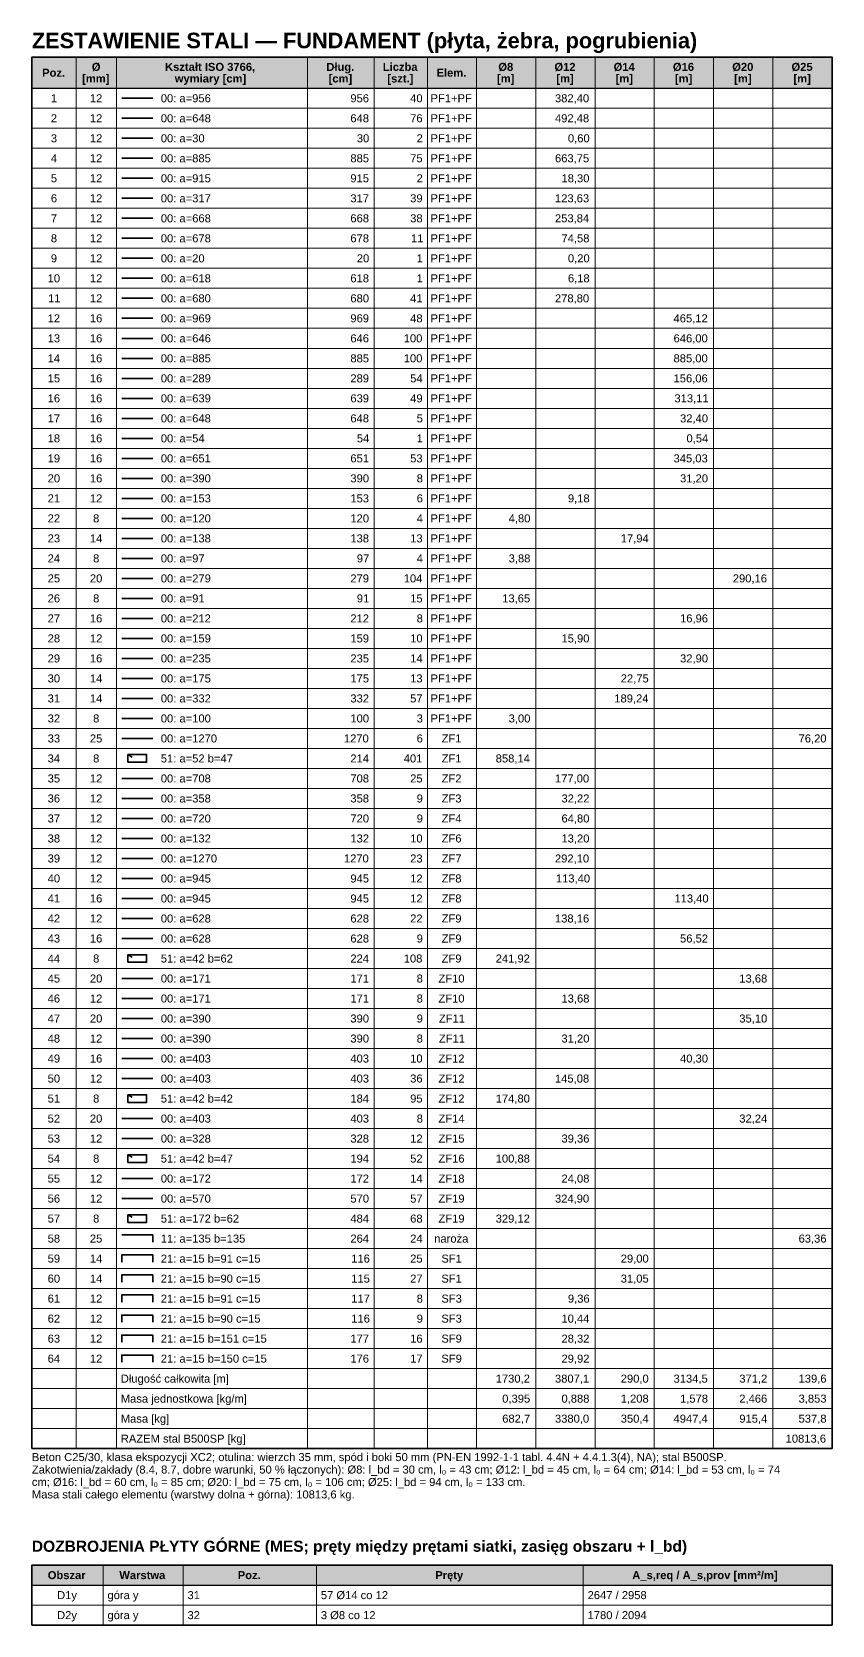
# Model space of a CAD drawing. Header units: metres. Extents: x 0 to 0.372, y -0.36 to 0.
# Drawn here: x 0.192 to 0.372, y -0.3597 to -0.0013 of the extents above; entities that cross this region are included whole.
import ezdxf

# ---------------------------------------------------------------- set-up
doc = ezdxf.new("R2010")
doc.units = ezdxf.units.M
doc.layers.add('A-WIDOK', color=7, linetype='Continuous', lineweight=25)
doc.layers.add('R-OPISY', color=7, linetype='Continuous', lineweight=25)
doc.styles.add('PL_ARIAL', font='arial.ttf')
doc.styles.add('PL_ARIAL_B', font='arialbd.ttf')

msp = doc.modelspace()

# ---------------------------------------------------------------- hatches: boundary and pattern name
at = {"layer": 'R-OPISY', "true_color": 0xeeeeee}
for points in [[(0.192, -0.014), (0.372, -0.014), (0.372, -0.007), (0.192, -0.007)], [(0.192, -0.3507), (0.372, -0.3507), (0.372, -0.3462), (0.192, -0.3462)]]:
    msp.add_hatch(color=7, dxfattribs=at).paths.add_polyline_path(points)

# ---------------------------------------------------------------- linework, layer by layer
at = {"layer": 'R-OPISY', "lineweight": 35, "ltscale": 0.001}
for points in [[(0.192, -0.32), (0.372, -0.32), (0.372, -0.007), (0.192, -0.007)], [(0.2136, -0.16561), (0.2178, -0.16561), (0.2178, -0.16389), (0.2136, -0.16389)], [(0.2136, -0.21061), (0.2178, -0.21061), (0.2178, -0.20889), (0.2136, -0.20889)], [(0.2136, -0.24211), (0.2178, -0.24211), (0.2178, -0.24039), (0.2136, -0.24039)], [(0.2136, -0.25561), (0.2178, -0.25561), (0.2178, -0.25389), (0.2136, -0.25389)], [(0.2136, -0.26911), (0.2178, -0.26911), (0.2178, -0.26739), (0.2136, -0.26739)], [(0.192, -0.3597), (0.372, -0.3597), (0.372, -0.3462), (0.192, -0.3462)]]:
    msp.add_lwpolyline(points, close=True, dxfattribs=at)
at = {"layer": 'R-OPISY', "lineweight": 13, "ltscale": 0.001}
for points in [[(0.202, -0.32), (0.202, -0.007)], [(0.211, -0.32), (0.211, -0.007)], [(0.254, -0.32), (0.254, -0.007)], [(0.269, -0.32), (0.269, -0.007)], [(0.281, -0.32), (0.281, -0.007)], [(0.292, -0.32), (0.292, -0.007)], [(0.30533, -0.32), (0.30533, -0.007)], [(0.31867, -0.32), (0.31867, -0.007)], [(0.332, -0.32), (0.332, -0.007)], [(0.34533, -0.32), (0.34533, -0.007)], [(0.35867, -0.32), (0.35867, -0.007)], [(0.192, -0.0185), (0.372, -0.0185)], [(0.192, -0.023), (0.372, -0.023)], [(0.192, -0.0275), (0.372, -0.0275)], [(0.192, -0.032), (0.372, -0.032)], [(0.192, -0.0365), (0.372, -0.0365)], [(0.192, -0.041), (0.372, -0.041)], [(0.192, -0.0455), (0.372, -0.0455)], [(0.192, -0.05), (0.372, -0.05)], [(0.192, -0.0545), (0.372, -0.0545)], [(0.192, -0.059), (0.372, -0.059)], [(0.192, -0.0635), (0.372, -0.0635)], [(0.192, -0.068), (0.372, -0.068)], [(0.192, -0.0725), (0.372, -0.0725)], [(0.192, -0.077), (0.372, -0.077)], [(0.192, -0.0815), (0.372, -0.0815)], [(0.192, -0.086), (0.372, -0.086)], [(0.192, -0.0905), (0.372, -0.0905)], [(0.192, -0.095), (0.372, -0.095)], [(0.192, -0.0995), (0.372, -0.0995)], [(0.192, -0.104), (0.372, -0.104)], [(0.192, -0.1085), (0.372, -0.1085)], [(0.192, -0.113), (0.372, -0.113)], [(0.192, -0.1175), (0.372, -0.1175)], [(0.192, -0.122), (0.372, -0.122)], [(0.192, -0.1265), (0.372, -0.1265)], [(0.192, -0.131), (0.372, -0.131)], [(0.192, -0.1355), (0.372, -0.1355)], [(0.192, -0.14), (0.372, -0.14)], [(0.192, -0.1445), (0.372, -0.1445)], [(0.192, -0.149), (0.372, -0.149)], [(0.192, -0.1535), (0.372, -0.1535)], [(0.192, -0.158), (0.372, -0.158)], [(0.192, -0.1625), (0.372, -0.1625)], [(0.192, -0.167), (0.372, -0.167)], [(0.192, -0.1715), (0.372, -0.1715)], [(0.192, -0.176), (0.372, -0.176)], [(0.192, -0.1805), (0.372, -0.1805)], [(0.192, -0.185), (0.372, -0.185)], [(0.192, -0.1895), (0.372, -0.1895)], [(0.192, -0.194), (0.372, -0.194)], [(0.192, -0.1985), (0.372, -0.1985)], [(0.192, -0.203), (0.372, -0.203)], [(0.192, -0.2075), (0.372, -0.2075)], [(0.192, -0.212), (0.372, -0.212)], [(0.192, -0.2165), (0.372, -0.2165)], [(0.192, -0.221), (0.372, -0.221)], [(0.192, -0.2255), (0.372, -0.2255)], [(0.192, -0.23), (0.372, -0.23)], [(0.192, -0.2345), (0.372, -0.2345)], [(0.192, -0.239), (0.372, -0.239)], [(0.192, -0.2435), (0.372, -0.2435)], [(0.192, -0.248), (0.372, -0.248)], [(0.192, -0.2525), (0.372, -0.2525)], [(0.192, -0.257), (0.372, -0.257)], [(0.192, -0.2615), (0.372, -0.2615)], [(0.192, -0.266), (0.372, -0.266)], [(0.192, -0.2705), (0.372, -0.2705)], [(0.192, -0.275), (0.372, -0.275)], [(0.192, -0.2795), (0.372, -0.2795)], [(0.192, -0.284), (0.372, -0.284)], [(0.192, -0.2885), (0.372, -0.2885)], [(0.192, -0.293), (0.372, -0.293)], [(0.192, -0.2975), (0.372, -0.2975)], [(0.192, -0.302), (0.372, -0.302)], [(0.192, -0.3065), (0.372, -0.3065)], [(0.192, -0.311), (0.372, -0.311)], [(0.192, -0.3155), (0.372, -0.3155)], [(0.192, -0.32), (0.372, -0.32)], [(0.208, -0.3597), (0.208, -0.3462)], [(0.226, -0.3597), (0.226, -0.3462)], [(0.256, -0.3597), (0.256, -0.3462)], [(0.316, -0.3597), (0.316, -0.3462)], [(0.192, -0.3552), (0.372, -0.3552)], [(0.192, -0.3597), (0.372, -0.3597)]]:
    msp.add_lwpolyline(points, dxfattribs=at)
at = {"layer": 'R-OPISY', "lineweight": 25, "ltscale": 0.001}
for points in [[(0.192, -0.014), (0.372, -0.014)], [(0.192, -0.3507), (0.372, -0.3507)]]:
    msp.add_lwpolyline(points, dxfattribs=at)
at = {"layer": 'R-OPISY', "lineweight": 35, "ltscale": 0.001}
for points in [[(0.2122, -0.01625), (0.2192, -0.01625)], [(0.2122, -0.02075), (0.2192, -0.02075)], [(0.2122, -0.02525), (0.2192, -0.02525)], [(0.2122, -0.02975), (0.2192, -0.02975)], [(0.2122, -0.03425), (0.2192, -0.03425)], [(0.2122, -0.03875), (0.2192, -0.03875)], [(0.2122, -0.04325), (0.2192, -0.04325)], [(0.2122, -0.04775), (0.2192, -0.04775)], [(0.2122, -0.05225), (0.2192, -0.05225)], [(0.2122, -0.05675), (0.2192, -0.05675)], [(0.2122, -0.06125), (0.2192, -0.06125)], [(0.2122, -0.06575), (0.2192, -0.06575)], [(0.2122, -0.07025), (0.2192, -0.07025)], [(0.2122, -0.07475), (0.2192, -0.07475)], [(0.2122, -0.07925), (0.2192, -0.07925)], [(0.2122, -0.08375), (0.2192, -0.08375)], [(0.2122, -0.08825), (0.2192, -0.08825)], [(0.2122, -0.09275), (0.2192, -0.09275)], [(0.2122, -0.09725), (0.2192, -0.09725)], [(0.2122, -0.10175), (0.2192, -0.10175)], [(0.2122, -0.10625), (0.2192, -0.10625)], [(0.2122, -0.11075), (0.2192, -0.11075)], [(0.2122, -0.11525), (0.2192, -0.11525)], [(0.2122, -0.11975), (0.2192, -0.11975)], [(0.2122, -0.12425), (0.2192, -0.12425)], [(0.2122, -0.12875), (0.2192, -0.12875)], [(0.2122, -0.13325), (0.2192, -0.13325)], [(0.2122, -0.13775), (0.2192, -0.13775)], [(0.2122, -0.14225), (0.2192, -0.14225)], [(0.2122, -0.14675), (0.2192, -0.14675)], [(0.2122, -0.15125), (0.2192, -0.15125)], [(0.2122, -0.15575), (0.2192, -0.15575)], [(0.2122, -0.16025), (0.2192, -0.16025)], [(0.2136, -0.16389), (0.21458, -0.16443)], [(0.2122, -0.16925), (0.2192, -0.16925)], [(0.2122, -0.17375), (0.2192, -0.17375)], [(0.2122, -0.17825), (0.2192, -0.17825)], [(0.2122, -0.18275), (0.2192, -0.18275)], [(0.2122, -0.18725), (0.2192, -0.18725)], [(0.2122, -0.19175), (0.2192, -0.19175)], [(0.2122, -0.19625), (0.2192, -0.19625)], [(0.2122, -0.20075), (0.2192, -0.20075)], [(0.2122, -0.20525), (0.2192, -0.20525)], [(0.2136, -0.20889), (0.21458, -0.20943)], [(0.2122, -0.21425), (0.2192, -0.21425)], [(0.2122, -0.21875), (0.2192, -0.21875)], [(0.2122, -0.22325), (0.2192, -0.22325)], [(0.2122, -0.22775), (0.2192, -0.22775)], [(0.2122, -0.23225), (0.2192, -0.23225)], [(0.2122, -0.23675), (0.2192, -0.23675)], [(0.2136, -0.24039), (0.21458, -0.24093)], [(0.2122, -0.24575), (0.2192, -0.24575)], [(0.2122, -0.25025), (0.2192, -0.25025)], [(0.2136, -0.25389), (0.21458, -0.25443)], [(0.2122, -0.25925), (0.2192, -0.25925)], [(0.2122, -0.26375), (0.2192, -0.26375)], [(0.2136, -0.26739), (0.21458, -0.26793)], [(0.2122, -0.27194), (0.2192, -0.27194), (0.2192, -0.27356)], [(0.2122, -0.27806), (0.2122, -0.27644), (0.2192, -0.27644), (0.2192, -0.27806)], [(0.2122, -0.28256), (0.2122, -0.28094), (0.2192, -0.28094), (0.2192, -0.28256)], [(0.2122, -0.28706), (0.2122, -0.28544), (0.2192, -0.28544), (0.2192, -0.28706)], [(0.2122, -0.29156), (0.2122, -0.28994), (0.2192, -0.28994), (0.2192, -0.29156)], [(0.2122, -0.29606), (0.2122, -0.29444), (0.2192, -0.29444), (0.2192, -0.29606)], [(0.2122, -0.30056), (0.2122, -0.29894), (0.2192, -0.29894), (0.2192, -0.30056)]]:
    msp.add_lwpolyline(points, dxfattribs=at)

# ---------------------------------------------------------------- texts
at = {"layer": 'A-WIDOK', "style": 'PL_ARIAL'}
for s, p in [('Beton C25/30, klasa ekspozycji XC2; otulina: wierzch 35 mm, spód i boki 50 mm (PN-EN 1992-1-1 tabl. 4.4N + 4.4.1.3(4), NA); stal B500SP.', (0.192, -0.3228)), ('Zakotwienia/zakłady (8.4, 8.7, dobre warunki, 50 % łączonych): Ø8: l_bd = 30 cm, l₀ = 43 cm; Ø12: l_bd = 45 cm, l₀ = 64 cm; Ø14: l_bd = 53 cm, l₀ = 74', (0.192, -0.3256)), ('cm; Ø16: l_bd = 60 cm, l₀ = 85 cm; Ø20: l_bd = 75 cm, l₀ = 106 cm; Ø25: l_bd = 94 cm, l₀ = 133 cm.', (0.192, -0.3284)), ('Masa stali całego elementu (warstwy dolna + górna): 10813,6 kg.', (0.192, -0.3312))]:
    msp.add_text(s, height=0.0018, dxfattribs=at).set_placement(p)
at = {"layer": 'R-OPISY'}
for s, height, style, p in [('ZESTAWIENIE STALI — FUNDAMENT (płyta, żebra, pogrubienia)', 0.0035, 'PL_ARIAL_B', (0.192, -0.005)), ('Poz.', 0.0018, 'PL_ARIAL_B', (0.19431, -0.0114)), ('Ø', 0.0018, 'PL_ARIAL_B', (0.20548, -0.01009)), ('Kształt ISO 3766,', 0.0018, 'PL_ARIAL_B', (0.22196, -0.01009)), ('Dług.', 0.0018, 'PL_ARIAL_B', (0.25823, -0.01009)), ('Liczba', 0.0018, 'PL_ARIAL_B', (0.27093, -0.01009)), ('Elem.', 0.0018, 'PL_ARIAL_B', (0.28301, -0.0114)), ('Ø8', 0.0018, 'PL_ARIAL_B', (0.29692, -0.01009)), ('Ø12', 0.0018, 'PL_ARIAL_B', (0.30953, -0.01009)), ('Ø14', 0.0018, 'PL_ARIAL_B', (0.32286, -0.01009)), ('Ø16', 0.0018, 'PL_ARIAL_B', (0.33619, -0.01009)), ('Ø20', 0.0018, 'PL_ARIAL_B', (0.34953, -0.01009)), ('Ø25', 0.0018, 'PL_ARIAL_B', (0.36286, -0.01009)), ('[mm]', 0.0018, 'PL_ARIAL_B', (0.2033, -0.0127)), ('wymiary [cm]', 0.0018, 'PL_ARIAL_B', (0.22414, -0.0127)), ('[cm]', 0.0018, 'PL_ARIAL_B', (0.25874, -0.0127)), ('[szt.]', 0.0018, 'PL_ARIAL_B', (0.27195, -0.0127)), ('[m]', 0.0018, 'PL_ARIAL_B', (0.29663, -0.0127)), ('[m]', 0.0018, 'PL_ARIAL_B', (0.30997, -0.0127)), ('[m]', 0.0018, 'PL_ARIAL_B', (0.3233, -0.0127)), ('[m]', 0.0018, 'PL_ARIAL_B', (0.33663, -0.0127)), ('[m]', 0.0018, 'PL_ARIAL_B', (0.34997, -0.0127)), ('[m]', 0.0018, 'PL_ARIAL_B', (0.3633, -0.0127)), ('1', 0.0018, 'PL_ARIAL', (0.19627, -0.01715)), ('12', 0.0018, 'PL_ARIAL', (0.20505, -0.01715)), ('00: a=956', 0.0018, 'PL_ARIAL', (0.221, -0.01715)), ('956', 0.0018, 'PL_ARIAL', (0.26364, -0.01715)), ('40', 0.0018, 'PL_ARIAL', (0.27709, -0.01715)), ('PF1+PF', 0.0018, 'PL_ARIAL', (0.28167, -0.01715)), ('382,40', 0.0018, 'PL_ARIAL', (0.30966, -0.01715)), ('2', 0.0018, 'PL_ARIAL', (0.19627, -0.02165)), ('12', 0.0018, 'PL_ARIAL', (0.20505, -0.02165)), ('00: a=648', 0.0018, 'PL_ARIAL', (0.221, -0.02165)), ('648', 0.0018, 'PL_ARIAL', (0.26364, -0.02165)), ('76', 0.0018, 'PL_ARIAL', (0.27709, -0.02165)), ('PF1+PF', 0.0018, 'PL_ARIAL', (0.28167, -0.02165)), ('492,48', 0.0018, 'PL_ARIAL', (0.30966, -0.02165)), ('3', 0.0018, 'PL_ARIAL', (0.19627, -0.02615)), ('12', 0.0018, 'PL_ARIAL', (0.20505, -0.02615)), ('00: a=30', 0.0018, 'PL_ARIAL', (0.221, -0.02615)), ('30', 0.0018, 'PL_ARIAL', (0.26509, -0.02615)), ('2', 0.0018, 'PL_ARIAL', (0.27855, -0.02615)), ('PF1+PF', 0.0018, 'PL_ARIAL', (0.28167, -0.02615)), ('0,60', 0.0018, 'PL_ARIAL', (0.31257, -0.02615)), ('4', 0.0018, 'PL_ARIAL', (0.19627, -0.03065)), ('12', 0.0018, 'PL_ARIAL', (0.20505, -0.03065)), ('00: a=885', 0.0018, 'PL_ARIAL', (0.221, -0.03065)), ('885', 0.0018, 'PL_ARIAL', (0.26364, -0.03065)), ('75', 0.0018, 'PL_ARIAL', (0.27709, -0.03065)), ('PF1+PF', 0.0018, 'PL_ARIAL', (0.28167, -0.03065)), ('663,75', 0.0018, 'PL_ARIAL', (0.30966, -0.03065)), ('5', 0.0018, 'PL_ARIAL', (0.19627, -0.03515)), ('12', 0.0018, 'PL_ARIAL', (0.20505, -0.03515)), ('00: a=915', 0.0018, 'PL_ARIAL', (0.221, -0.03515)), ('915', 0.0018, 'PL_ARIAL', (0.26364, -0.03515)), ('2', 0.0018, 'PL_ARIAL', (0.27855, -0.03515)), ('PF1+PF', 0.0018, 'PL_ARIAL', (0.28167, -0.03515)), ('18,30', 0.0018, 'PL_ARIAL', (0.31112, -0.03515)), ('6', 0.0018, 'PL_ARIAL', (0.19627, -0.03965)), ('12', 0.0018, 'PL_ARIAL', (0.20505, -0.03965)), ('00: a=317', 0.0018, 'PL_ARIAL', (0.221, -0.03965)), ('317', 0.0018, 'PL_ARIAL', (0.26364, -0.03965)), ('39', 0.0018, 'PL_ARIAL', (0.27709, -0.03965)), ('PF1+PF', 0.0018, 'PL_ARIAL', (0.28167, -0.03965)), ('123,63', 0.0018, 'PL_ARIAL', (0.30966, -0.03965)), ('7', 0.0018, 'PL_ARIAL', (0.19627, -0.04415)), ('12', 0.0018, 'PL_ARIAL', (0.20505, -0.04415)), ('00: a=668', 0.0018, 'PL_ARIAL', (0.221, -0.04415)), ('668', 0.0018, 'PL_ARIAL', (0.26364, -0.04415)), ('38', 0.0018, 'PL_ARIAL', (0.27709, -0.04415)), ('PF1+PF', 0.0018, 'PL_ARIAL', (0.28167, -0.04415)), ('253,84', 0.0018, 'PL_ARIAL', (0.30966, -0.04415)), ('8', 0.0018, 'PL_ARIAL', (0.19627, -0.04865)), ('12', 0.0018, 'PL_ARIAL', (0.20505, -0.04865)), ('00: a=678', 0.0018, 'PL_ARIAL', (0.221, -0.04865)), ('678', 0.0018, 'PL_ARIAL', (0.26364, -0.04865)), ('11', 0.0018, 'PL_ARIAL', (0.27728, -0.04865)), ('PF1+PF', 0.0018, 'PL_ARIAL', (0.28167, -0.04865)), ('74,58', 0.0018, 'PL_ARIAL', (0.31112, -0.04865)), ('9', 0.0018, 'PL_ARIAL', (0.19627, -0.05315)), ('12', 0.0018, 'PL_ARIAL', (0.20505, -0.05315)), ('00: a=20', 0.0018, 'PL_ARIAL', (0.221, -0.05315)), ('20', 0.0018, 'PL_ARIAL', (0.26509, -0.05315)), ('1', 0.0018, 'PL_ARIAL', (0.27855, -0.05315)), ('PF1+PF', 0.0018, 'PL_ARIAL', (0.28167, -0.05315)), ('0,20', 0.0018, 'PL_ARIAL', (0.31257, -0.05315)), ('10', 0.0018, 'PL_ARIAL', (0.19555, -0.05765)), ('12', 0.0018, 'PL_ARIAL', (0.20505, -0.05765)), ('00: a=618', 0.0018, 'PL_ARIAL', (0.221, -0.05765)), ('618', 0.0018, 'PL_ARIAL', (0.26364, -0.05765)), ('1', 0.0018, 'PL_ARIAL', (0.27855, -0.05765)), ('PF1+PF', 0.0018, 'PL_ARIAL', (0.28167, -0.05765)), ('6,18', 0.0018, 'PL_ARIAL', (0.31257, -0.05765)), ('11', 0.0018, 'PL_ARIAL', (0.19564, -0.06215)), ('12', 0.0018, 'PL_ARIAL', (0.20505, -0.06215)), ('00: a=680', 0.0018, 'PL_ARIAL', (0.221, -0.06215)), ('680', 0.0018, 'PL_ARIAL', (0.26364, -0.06215)), ('41', 0.0018, 'PL_ARIAL', (0.27709, -0.06215)), ('PF1+PF', 0.0018, 'PL_ARIAL', (0.28167, -0.06215)), ('278,80', 0.0018, 'PL_ARIAL', (0.30966, -0.06215)), ('12', 0.0018, 'PL_ARIAL', (0.19555, -0.06665)), ('16', 0.0018, 'PL_ARIAL', (0.20505, -0.06665)), ('00: a=969', 0.0018, 'PL_ARIAL', (0.221, -0.06665)), ('969', 0.0018, 'PL_ARIAL', (0.26364, -0.06665)), ('48', 0.0018, 'PL_ARIAL', (0.27709, -0.06665)), ('PF1+PF', 0.0018, 'PL_ARIAL', (0.28167, -0.06665)), ('465,12', 0.0018, 'PL_ARIAL', (0.33633, -0.06665)), ('13', 0.0018, 'PL_ARIAL', (0.19555, -0.07115)), ('16', 0.0018, 'PL_ARIAL', (0.20505, -0.07115)), ('00: a=646', 0.0018, 'PL_ARIAL', (0.221, -0.07115)), ('646', 0.0018, 'PL_ARIAL', (0.26364, -0.07115)), ('100', 0.0018, 'PL_ARIAL', (0.27564, -0.07115)), ('PF1+PF', 0.0018, 'PL_ARIAL', (0.28167, -0.07115)), ('646,00', 0.0018, 'PL_ARIAL', (0.33633, -0.07115)), ('14', 0.0018, 'PL_ARIAL', (0.19555, -0.07565)), ('16', 0.0018, 'PL_ARIAL', (0.20505, -0.07565)), ('00: a=885', 0.0018, 'PL_ARIAL', (0.221, -0.07565)), ('885', 0.0018, 'PL_ARIAL', (0.26364, -0.07565)), ('100', 0.0018, 'PL_ARIAL', (0.27564, -0.07565)), ('PF1+PF', 0.0018, 'PL_ARIAL', (0.28167, -0.07565)), ('885,00', 0.0018, 'PL_ARIAL', (0.33633, -0.07565)), ('15', 0.0018, 'PL_ARIAL', (0.19555, -0.08015)), ('16', 0.0018, 'PL_ARIAL', (0.20505, -0.08015)), ('00: a=289', 0.0018, 'PL_ARIAL', (0.221, -0.08015)), ('289', 0.0018, 'PL_ARIAL', (0.26364, -0.08015)), ('54', 0.0018, 'PL_ARIAL', (0.27709, -0.08015)), ('PF1+PF', 0.0018, 'PL_ARIAL', (0.28167, -0.08015)), ('156,06', 0.0018, 'PL_ARIAL', (0.33633, -0.08015)), ('16', 0.0018, 'PL_ARIAL', (0.19555, -0.08465)), ('16', 0.0018, 'PL_ARIAL', (0.20505, -0.08465)), ('00: a=639', 0.0018, 'PL_ARIAL', (0.221, -0.08465)), ('639', 0.0018, 'PL_ARIAL', (0.26364, -0.08465)), ('49', 0.0018, 'PL_ARIAL', (0.27709, -0.08465)), ('PF1+PF', 0.0018, 'PL_ARIAL', (0.28167, -0.08465)), ('313,11', 0.0018, 'PL_ARIAL', (0.33653, -0.08465)), ('17', 0.0018, 'PL_ARIAL', (0.19555, -0.08915)), ('16', 0.0018, 'PL_ARIAL', (0.20505, -0.08915)), ('00: a=648', 0.0018, 'PL_ARIAL', (0.221, -0.08915)), ('648', 0.0018, 'PL_ARIAL', (0.26364, -0.08915)), ('5', 0.0018, 'PL_ARIAL', (0.27855, -0.08915)), ('PF1+PF', 0.0018, 'PL_ARIAL', (0.28167, -0.08915)), ('32,40', 0.0018, 'PL_ARIAL', (0.33779, -0.08915)), ('18', 0.0018, 'PL_ARIAL', (0.19555, -0.09365)), ('16', 0.0018, 'PL_ARIAL', (0.20505, -0.09365)), ('00: a=54', 0.0018, 'PL_ARIAL', (0.221, -0.09365)), ('54', 0.0018, 'PL_ARIAL', (0.26509, -0.09365)), ('1', 0.0018, 'PL_ARIAL', (0.27855, -0.09365)), ('PF1+PF', 0.0018, 'PL_ARIAL', (0.28167, -0.09365)), ('0,54', 0.0018, 'PL_ARIAL', (0.33924, -0.09365)), ('19', 0.0018, 'PL_ARIAL', (0.19555, -0.09815)), ('16', 0.0018, 'PL_ARIAL', (0.20505, -0.09815)), ('00: a=651', 0.0018, 'PL_ARIAL', (0.221, -0.09815)), ('651', 0.0018, 'PL_ARIAL', (0.26364, -0.09815)), ('53', 0.0018, 'PL_ARIAL', (0.27709, -0.09815)), ('PF1+PF', 0.0018, 'PL_ARIAL', (0.28167, -0.09815)), ('345,03', 0.0018, 'PL_ARIAL', (0.33633, -0.09815)), ('20', 0.0018, 'PL_ARIAL', (0.19555, -0.10265)), ('16', 0.0018, 'PL_ARIAL', (0.20505, -0.10265)), ('00: a=390', 0.0018, 'PL_ARIAL', (0.221, -0.10265)), ('390', 0.0018, 'PL_ARIAL', (0.26364, -0.10265)), ('8', 0.0018, 'PL_ARIAL', (0.27855, -0.10265)), ('PF1+PF', 0.0018, 'PL_ARIAL', (0.28167, -0.10265)), ('31,20', 0.0018, 'PL_ARIAL', (0.33779, -0.10265)), ('21', 0.0018, 'PL_ARIAL', (0.19555, -0.10715)), ('12', 0.0018, 'PL_ARIAL', (0.20505, -0.10715)), ('00: a=153', 0.0018, 'PL_ARIAL', (0.221, -0.10715)), ('153', 0.0018, 'PL_ARIAL', (0.26364, -0.10715)), ('6', 0.0018, 'PL_ARIAL', (0.27855, -0.10715)), ('PF1+PF', 0.0018, 'PL_ARIAL', (0.28167, -0.10715)), ('9,18', 0.0018, 'PL_ARIAL', (0.31257, -0.10715)), ('22', 0.0018, 'PL_ARIAL', (0.19555, -0.11165)), ('8', 0.0018, 'PL_ARIAL', (0.20577, -0.11165)), ('00: a=120', 0.0018, 'PL_ARIAL', (0.221, -0.11165)), ('120', 0.0018, 'PL_ARIAL', (0.26364, -0.11165)), ('4', 0.0018, 'PL_ARIAL', (0.27855, -0.11165)), ('PF1+PF', 0.0018, 'PL_ARIAL', (0.28167, -0.11165)), ('4,80', 0.0018, 'PL_ARIAL', (0.29924, -0.11165)), ('23', 0.0018, 'PL_ARIAL', (0.19555, -0.11615)), ('14', 0.0018, 'PL_ARIAL', (0.20505, -0.11615)), ('00: a=138', 0.0018, 'PL_ARIAL', (0.221, -0.11615)), ('138', 0.0018, 'PL_ARIAL', (0.26364, -0.11615)), ('13', 0.0018, 'PL_ARIAL', (0.27709, -0.11615)), ('PF1+PF', 0.0018, 'PL_ARIAL', (0.28167, -0.11615)), ('17,94', 0.0018, 'PL_ARIAL', (0.32445, -0.11615)), ('24', 0.0018, 'PL_ARIAL', (0.19555, -0.12065)), ('8', 0.0018, 'PL_ARIAL', (0.20577, -0.12065)), ('00: a=97', 0.0018, 'PL_ARIAL', (0.221, -0.12065)), ('97', 0.0018, 'PL_ARIAL', (0.26509, -0.12065)), ('4', 0.0018, 'PL_ARIAL', (0.27855, -0.12065)), ('PF1+PF', 0.0018, 'PL_ARIAL', (0.28167, -0.12065)), ('3,88', 0.0018, 'PL_ARIAL', (0.29924, -0.12065)), ('25', 0.0018, 'PL_ARIAL', (0.19555, -0.12515)), ('20', 0.0018, 'PL_ARIAL', (0.20505, -0.12515)), ('00: a=279', 0.0018, 'PL_ARIAL', (0.221, -0.12515)), ('279', 0.0018, 'PL_ARIAL', (0.26364, -0.12515)), ('104', 0.0018, 'PL_ARIAL', (0.27564, -0.12515)), ('PF1+PF', 0.0018, 'PL_ARIAL', (0.28167, -0.12515)), ('290,16', 0.0018, 'PL_ARIAL', (0.34966, -0.12515)), ('26', 0.0018, 'PL_ARIAL', (0.19555, -0.12965)), ('8', 0.0018, 'PL_ARIAL', (0.20577, -0.12965)), ('00: a=91', 0.0018, 'PL_ARIAL', (0.221, -0.12965)), ('91', 0.0018, 'PL_ARIAL', (0.26509, -0.12965)), ('15', 0.0018, 'PL_ARIAL', (0.27709, -0.12965)), ('PF1+PF', 0.0018, 'PL_ARIAL', (0.28167, -0.12965)), ('13,65', 0.0018, 'PL_ARIAL', (0.29779, -0.12965)), ('27', 0.0018, 'PL_ARIAL', (0.19555, -0.13415)), ('16', 0.0018, 'PL_ARIAL', (0.20505, -0.13415)), ('00: a=212', 0.0018, 'PL_ARIAL', (0.221, -0.13415)), ('212', 0.0018, 'PL_ARIAL', (0.26364, -0.13415)), ('8', 0.0018, 'PL_ARIAL', (0.27855, -0.13415)), ('PF1+PF', 0.0018, 'PL_ARIAL', (0.28167, -0.13415)), ('16,96', 0.0018, 'PL_ARIAL', (0.33779, -0.13415)), ('28', 0.0018, 'PL_ARIAL', (0.19555, -0.13865)), ('12', 0.0018, 'PL_ARIAL', (0.20505, -0.13865)), ('00: a=159', 0.0018, 'PL_ARIAL', (0.221, -0.13865)), ('159', 0.0018, 'PL_ARIAL', (0.26364, -0.13865)), ('10', 0.0018, 'PL_ARIAL', (0.27709, -0.13865)), ('PF1+PF', 0.0018, 'PL_ARIAL', (0.28167, -0.13865)), ('15,90', 0.0018, 'PL_ARIAL', (0.31112, -0.13865)), ('29', 0.0018, 'PL_ARIAL', (0.19555, -0.14315)), ('16', 0.0018, 'PL_ARIAL', (0.20505, -0.14315)), ('00: a=235', 0.0018, 'PL_ARIAL', (0.221, -0.14315)), ('235', 0.0018, 'PL_ARIAL', (0.26364, -0.14315)), ('14', 0.0018, 'PL_ARIAL', (0.27709, -0.14315)), ('PF1+PF', 0.0018, 'PL_ARIAL', (0.28167, -0.14315)), ('32,90', 0.0018, 'PL_ARIAL', (0.33779, -0.14315)), ('30', 0.0018, 'PL_ARIAL', (0.19555, -0.14765)), ('14', 0.0018, 'PL_ARIAL', (0.20505, -0.14765)), ('00: a=175', 0.0018, 'PL_ARIAL', (0.221, -0.14765)), ('175', 0.0018, 'PL_ARIAL', (0.26364, -0.14765)), ('13', 0.0018, 'PL_ARIAL', (0.27709, -0.14765)), ('PF1+PF', 0.0018, 'PL_ARIAL', (0.28167, -0.14765)), ('22,75', 0.0018, 'PL_ARIAL', (0.32445, -0.14765)), ('31', 0.0018, 'PL_ARIAL', (0.19555, -0.15215)), ('14', 0.0018, 'PL_ARIAL', (0.20505, -0.15215)), ('00: a=332', 0.0018, 'PL_ARIAL', (0.221, -0.15215)), ('332', 0.0018, 'PL_ARIAL', (0.26364, -0.15215)), ('57', 0.0018, 'PL_ARIAL', (0.27709, -0.15215)), ('PF1+PF', 0.0018, 'PL_ARIAL', (0.28167, -0.15215)), ('189,24', 0.0018, 'PL_ARIAL', (0.323, -0.15215)), ('32', 0.0018, 'PL_ARIAL', (0.19555, -0.15665)), ('8', 0.0018, 'PL_ARIAL', (0.20577, -0.15665)), ('00: a=100', 0.0018, 'PL_ARIAL', (0.221, -0.15665)), ('100', 0.0018, 'PL_ARIAL', (0.26364, -0.15665)), ('3', 0.0018, 'PL_ARIAL', (0.27855, -0.15665)), ('PF1+PF', 0.0018, 'PL_ARIAL', (0.28167, -0.15665)), ('3,00', 0.0018, 'PL_ARIAL', (0.29924, -0.15665)), ('33', 0.0018, 'PL_ARIAL', (0.19555, -0.16115)), ('25', 0.0018, 'PL_ARIAL', (0.20505, -0.16115)), ('00: a=1270', 0.0018, 'PL_ARIAL', (0.221, -0.16115)), ('1270', 0.0018, 'PL_ARIAL', (0.26218, -0.16115)), ('6', 0.0018, 'PL_ARIAL', (0.27855, -0.16115)), ('ZF1', 0.0018, 'PL_ARIAL', (0.28417, -0.16115)), ('76,20', 0.0018, 'PL_ARIAL', (0.36445, -0.16115)), ('34', 0.0018, 'PL_ARIAL', (0.19555, -0.16565)), ('8', 0.0018, 'PL_ARIAL', (0.20577, -0.16565)), ('51: a=52 b=47', 0.0018, 'PL_ARIAL', (0.221, -0.16565)), ('214', 0.0018, 'PL_ARIAL', (0.26364, -0.16565)), ('401', 0.0018, 'PL_ARIAL', (0.27564, -0.16565)), ('ZF1', 0.0018, 'PL_ARIAL', (0.28417, -0.16565)), ('858,14', 0.0018, 'PL_ARIAL', (0.29633, -0.16565)), ('35', 0.0018, 'PL_ARIAL', (0.19555, -0.17015)), ('12', 0.0018, 'PL_ARIAL', (0.20505, -0.17015)), ('00: a=708', 0.0018, 'PL_ARIAL', (0.221, -0.17015)), ('708', 0.0018, 'PL_ARIAL', (0.26364, -0.17015)), ('25', 0.0018, 'PL_ARIAL', (0.27709, -0.17015)), ('ZF2', 0.0018, 'PL_ARIAL', (0.28417, -0.17015)), ('177,00', 0.0018, 'PL_ARIAL', (0.30966, -0.17015)), ('36', 0.0018, 'PL_ARIAL', (0.19555, -0.17465)), ('12', 0.0018, 'PL_ARIAL', (0.20505, -0.17465)), ('00: a=358', 0.0018, 'PL_ARIAL', (0.221, -0.17465)), ('358', 0.0018, 'PL_ARIAL', (0.26364, -0.17465)), ('9', 0.0018, 'PL_ARIAL', (0.27855, -0.17465)), ('ZF3', 0.0018, 'PL_ARIAL', (0.28417, -0.17465)), ('32,22', 0.0018, 'PL_ARIAL', (0.31112, -0.17465)), ('37', 0.0018, 'PL_ARIAL', (0.19555, -0.17915)), ('12', 0.0018, 'PL_ARIAL', (0.20505, -0.17915)), ('00: a=720', 0.0018, 'PL_ARIAL', (0.221, -0.17915)), ('720', 0.0018, 'PL_ARIAL', (0.26364, -0.17915)), ('9', 0.0018, 'PL_ARIAL', (0.27855, -0.17915)), ('ZF4', 0.0018, 'PL_ARIAL', (0.28417, -0.17915)), ('64,80', 0.0018, 'PL_ARIAL', (0.31112, -0.17915)), ('38', 0.0018, 'PL_ARIAL', (0.19555, -0.18365)), ('12', 0.0018, 'PL_ARIAL', (0.20505, -0.18365)), ('00: a=132', 0.0018, 'PL_ARIAL', (0.221, -0.18365)), ('132', 0.0018, 'PL_ARIAL', (0.26364, -0.18365)), ('10', 0.0018, 'PL_ARIAL', (0.27709, -0.18365)), ('ZF6', 0.0018, 'PL_ARIAL', (0.28417, -0.18365)), ('13,20', 0.0018, 'PL_ARIAL', (0.31112, -0.18365)), ('39', 0.0018, 'PL_ARIAL', (0.19555, -0.18815)), ('12', 0.0018, 'PL_ARIAL', (0.20505, -0.18815)), ('00: a=1270', 0.0018, 'PL_ARIAL', (0.221, -0.18815)), ('1270', 0.0018, 'PL_ARIAL', (0.26218, -0.18815)), ('23', 0.0018, 'PL_ARIAL', (0.27709, -0.18815)), ('ZF7', 0.0018, 'PL_ARIAL', (0.28417, -0.18815)), ('292,10', 0.0018, 'PL_ARIAL', (0.30966, -0.18815)), ('40', 0.0018, 'PL_ARIAL', (0.19555, -0.19265)), ('12', 0.0018, 'PL_ARIAL', (0.20505, -0.19265)), ('00: a=945', 0.0018, 'PL_ARIAL', (0.221, -0.19265)), ('945', 0.0018, 'PL_ARIAL', (0.26364, -0.19265)), ('12', 0.0018, 'PL_ARIAL', (0.27709, -0.19265)), ('ZF8', 0.0018, 'PL_ARIAL', (0.28417, -0.19265)), ('113,40', 0.0018, 'PL_ARIAL', (0.30986, -0.19265)), ('41', 0.0018, 'PL_ARIAL', (0.19555, -0.19715)), ('16', 0.0018, 'PL_ARIAL', (0.20505, -0.19715)), ('00: a=945', 0.0018, 'PL_ARIAL', (0.221, -0.19715)), ('945', 0.0018, 'PL_ARIAL', (0.26364, -0.19715)), ('12', 0.0018, 'PL_ARIAL', (0.27709, -0.19715)), ('ZF8', 0.0018, 'PL_ARIAL', (0.28417, -0.19715)), ('113,40', 0.0018, 'PL_ARIAL', (0.33653, -0.19715)), ('42', 0.0018, 'PL_ARIAL', (0.19555, -0.20165)), ('12', 0.0018, 'PL_ARIAL', (0.20505, -0.20165)), ('00: a=628', 0.0018, 'PL_ARIAL', (0.221, -0.20165)), ('628', 0.0018, 'PL_ARIAL', (0.26364, -0.20165)), ('22', 0.0018, 'PL_ARIAL', (0.27709, -0.20165)), ('ZF9', 0.0018, 'PL_ARIAL', (0.28417, -0.20165)), ('138,16', 0.0018, 'PL_ARIAL', (0.30966, -0.20165)), ('43', 0.0018, 'PL_ARIAL', (0.19555, -0.20615)), ('16', 0.0018, 'PL_ARIAL', (0.20505, -0.20615)), ('00: a=628', 0.0018, 'PL_ARIAL', (0.221, -0.20615)), ('628', 0.0018, 'PL_ARIAL', (0.26364, -0.20615)), ('9', 0.0018, 'PL_ARIAL', (0.27855, -0.20615)), ('ZF9', 0.0018, 'PL_ARIAL', (0.28417, -0.20615)), ('56,52', 0.0018, 'PL_ARIAL', (0.33779, -0.20615)), ('44', 0.0018, 'PL_ARIAL', (0.19555, -0.21065)), ('8', 0.0018, 'PL_ARIAL', (0.20577, -0.21065)), ('51: a=42 b=62', 0.0018, 'PL_ARIAL', (0.221, -0.21065)), ('224', 0.0018, 'PL_ARIAL', (0.26364, -0.21065)), ('108', 0.0018, 'PL_ARIAL', (0.27564, -0.21065)), ('ZF9', 0.0018, 'PL_ARIAL', (0.28417, -0.21065)), ('241,92', 0.0018, 'PL_ARIAL', (0.29633, -0.21065)), ('45', 0.0018, 'PL_ARIAL', (0.19555, -0.21515)), ('20', 0.0018, 'PL_ARIAL', (0.20505, -0.21515)), ('00: a=171', 0.0018, 'PL_ARIAL', (0.221, -0.21515)), ('171', 0.0018, 'PL_ARIAL', (0.26364, -0.21515)), ('8', 0.0018, 'PL_ARIAL', (0.27855, -0.21515)), ('ZF10', 0.0018, 'PL_ARIAL', (0.28345, -0.21515)), ('13,68', 0.0018, 'PL_ARIAL', (0.35112, -0.21515)), ('46', 0.0018, 'PL_ARIAL', (0.19555, -0.21965)), ('12', 0.0018, 'PL_ARIAL', (0.20505, -0.21965)), ('00: a=171', 0.0018, 'PL_ARIAL', (0.221, -0.21965)), ('171', 0.0018, 'PL_ARIAL', (0.26364, -0.21965)), ('8', 0.0018, 'PL_ARIAL', (0.27855, -0.21965)), ('ZF10', 0.0018, 'PL_ARIAL', (0.28345, -0.21965)), ('13,68', 0.0018, 'PL_ARIAL', (0.31112, -0.21965)), ('47', 0.0018, 'PL_ARIAL', (0.19555, -0.22415)), ('20', 0.0018, 'PL_ARIAL', (0.20505, -0.22415)), ('00: a=390', 0.0018, 'PL_ARIAL', (0.221, -0.22415)), ('390', 0.0018, 'PL_ARIAL', (0.26364, -0.22415)), ('9', 0.0018, 'PL_ARIAL', (0.27855, -0.22415)), ('ZF11', 0.0018, 'PL_ARIAL', (0.28354, -0.22415)), ('35,10', 0.0018, 'PL_ARIAL', (0.35112, -0.22415)), ('48', 0.0018, 'PL_ARIAL', (0.19555, -0.22865)), ('12', 0.0018, 'PL_ARIAL', (0.20505, -0.22865)), ('00: a=390', 0.0018, 'PL_ARIAL', (0.221, -0.22865)), ('390', 0.0018, 'PL_ARIAL', (0.26364, -0.22865)), ('8', 0.0018, 'PL_ARIAL', (0.27855, -0.22865)), ('ZF11', 0.0018, 'PL_ARIAL', (0.28354, -0.22865)), ('31,20', 0.0018, 'PL_ARIAL', (0.31112, -0.22865)), ('49', 0.0018, 'PL_ARIAL', (0.19555, -0.23315)), ('16', 0.0018, 'PL_ARIAL', (0.20505, -0.23315)), ('00: a=403', 0.0018, 'PL_ARIAL', (0.221, -0.23315)), ('403', 0.0018, 'PL_ARIAL', (0.26364, -0.23315)), ('10', 0.0018, 'PL_ARIAL', (0.27709, -0.23315)), ('ZF12', 0.0018, 'PL_ARIAL', (0.28345, -0.23315)), ('40,30', 0.0018, 'PL_ARIAL', (0.33779, -0.23315)), ('50', 0.0018, 'PL_ARIAL', (0.19555, -0.23765)), ('12', 0.0018, 'PL_ARIAL', (0.20505, -0.23765)), ('00: a=403', 0.0018, 'PL_ARIAL', (0.221, -0.23765)), ('403', 0.0018, 'PL_ARIAL', (0.26364, -0.23765)), ('36', 0.0018, 'PL_ARIAL', (0.27709, -0.23765)), ('ZF12', 0.0018, 'PL_ARIAL', (0.28345, -0.23765)), ('145,08', 0.0018, 'PL_ARIAL', (0.30966, -0.23765)), ('51', 0.0018, 'PL_ARIAL', (0.19555, -0.24215)), ('8', 0.0018, 'PL_ARIAL', (0.20577, -0.24215)), ('51: a=42 b=42', 0.0018, 'PL_ARIAL', (0.221, -0.24215)), ('184', 0.0018, 'PL_ARIAL', (0.26364, -0.24215)), ('95', 0.0018, 'PL_ARIAL', (0.27709, -0.24215)), ('ZF12', 0.0018, 'PL_ARIAL', (0.28345, -0.24215)), ('174,80', 0.0018, 'PL_ARIAL', (0.29633, -0.24215)), ('52', 0.0018, 'PL_ARIAL', (0.19555, -0.24665)), ('20', 0.0018, 'PL_ARIAL', (0.20505, -0.24665)), ('00: a=403', 0.0018, 'PL_ARIAL', (0.221, -0.24665)), ('403', 0.0018, 'PL_ARIAL', (0.26364, -0.24665)), ('8', 0.0018, 'PL_ARIAL', (0.27855, -0.24665)), ('ZF14', 0.0018, 'PL_ARIAL', (0.28345, -0.24665)), ('32,24', 0.0018, 'PL_ARIAL', (0.35112, -0.24665)), ('53', 0.0018, 'PL_ARIAL', (0.19555, -0.25115)), ('12', 0.0018, 'PL_ARIAL', (0.20505, -0.25115)), ('00: a=328', 0.0018, 'PL_ARIAL', (0.221, -0.25115)), ('328', 0.0018, 'PL_ARIAL', (0.26364, -0.25115)), ('12', 0.0018, 'PL_ARIAL', (0.27709, -0.25115)), ('ZF15', 0.0018, 'PL_ARIAL', (0.28345, -0.25115)), ('39,36', 0.0018, 'PL_ARIAL', (0.31112, -0.25115)), ('54', 0.0018, 'PL_ARIAL', (0.19555, -0.25565)), ('8', 0.0018, 'PL_ARIAL', (0.20577, -0.25565)), ('51: a=42 b=47', 0.0018, 'PL_ARIAL', (0.221, -0.25565)), ('194', 0.0018, 'PL_ARIAL', (0.26364, -0.25565)), ('52', 0.0018, 'PL_ARIAL', (0.27709, -0.25565)), ('ZF16', 0.0018, 'PL_ARIAL', (0.28345, -0.25565)), ('100,88', 0.0018, 'PL_ARIAL', (0.29633, -0.25565)), ('55', 0.0018, 'PL_ARIAL', (0.19555, -0.26015)), ('12', 0.0018, 'PL_ARIAL', (0.20505, -0.26015)), ('00: a=172', 0.0018, 'PL_ARIAL', (0.221, -0.26015)), ('172', 0.0018, 'PL_ARIAL', (0.26364, -0.26015)), ('14', 0.0018, 'PL_ARIAL', (0.27709, -0.26015)), ('ZF18', 0.0018, 'PL_ARIAL', (0.28345, -0.26015)), ('24,08', 0.0018, 'PL_ARIAL', (0.31112, -0.26015)), ('56', 0.0018, 'PL_ARIAL', (0.19555, -0.26465)), ('12', 0.0018, 'PL_ARIAL', (0.20505, -0.26465)), ('00: a=570', 0.0018, 'PL_ARIAL', (0.221, -0.26465)), ('570', 0.0018, 'PL_ARIAL', (0.26364, -0.26465)), ('57', 0.0018, 'PL_ARIAL', (0.27709, -0.26465)), ('ZF19', 0.0018, 'PL_ARIAL', (0.28345, -0.26465)), ('324,90', 0.0018, 'PL_ARIAL', (0.30966, -0.26465)), ('57', 0.0018, 'PL_ARIAL', (0.19555, -0.26915)), ('8', 0.0018, 'PL_ARIAL', (0.20577, -0.26915)), ('51: a=172 b=62', 0.0018, 'PL_ARIAL', (0.221, -0.26915)), ('484', 0.0018, 'PL_ARIAL', (0.26364, -0.26915)), ('68', 0.0018, 'PL_ARIAL', (0.27709, -0.26915)), ('ZF19', 0.0018, 'PL_ARIAL', (0.28345, -0.26915)), ('329,12', 0.0018, 'PL_ARIAL', (0.29633, -0.26915)), ('58', 0.0018, 'PL_ARIAL', (0.19555, -0.27365)), ('25', 0.0018, 'PL_ARIAL', (0.20505, -0.27365)), ('11: a=135 b=135', 0.0018, 'PL_ARIAL', (0.221, -0.27365)), ('264', 0.0018, 'PL_ARIAL', (0.26364, -0.27365)), ('24', 0.0018, 'PL_ARIAL', (0.27709, -0.27365)), ('naroża', 0.0018, 'PL_ARIAL', (0.2825, -0.27365)), ('63,36', 0.0018, 'PL_ARIAL', (0.36445, -0.27365)), ('59', 0.0018, 'PL_ARIAL', (0.19555, -0.27815)), ('14', 0.0018, 'PL_ARIAL', (0.20505, -0.27815)), ('21: a=15 b=91 c=15', 0.0018, 'PL_ARIAL', (0.221, -0.27815)), ('116', 0.0018, 'PL_ARIAL', (0.26383, -0.27815)), ('25', 0.0018, 'PL_ARIAL', (0.27709, -0.27815)), ('SF1', 0.0018, 'PL_ARIAL', (0.2841, -0.27815)), ('29,00', 0.0018, 'PL_ARIAL', (0.32445, -0.27815)), ('60', 0.0018, 'PL_ARIAL', (0.19555, -0.28265)), ('14', 0.0018, 'PL_ARIAL', (0.20505, -0.28265)), ('21: a=15 b=90 c=15', 0.0018, 'PL_ARIAL', (0.221, -0.28265)), ('115', 0.0018, 'PL_ARIAL', (0.26383, -0.28265)), ('27', 0.0018, 'PL_ARIAL', (0.27709, -0.28265)), ('SF1', 0.0018, 'PL_ARIAL', (0.2841, -0.28265)), ('31,05', 0.0018, 'PL_ARIAL', (0.32445, -0.28265)), ('61', 0.0018, 'PL_ARIAL', (0.19555, -0.28715)), ('12', 0.0018, 'PL_ARIAL', (0.20505, -0.28715)), ('21: a=15 b=91 c=15', 0.0018, 'PL_ARIAL', (0.221, -0.28715)), ('117', 0.0018, 'PL_ARIAL', (0.26383, -0.28715)), ('8', 0.0018, 'PL_ARIAL', (0.27855, -0.28715)), ('SF3', 0.0018, 'PL_ARIAL', (0.2841, -0.28715)), ('9,36', 0.0018, 'PL_ARIAL', (0.31257, -0.28715)), ('62', 0.0018, 'PL_ARIAL', (0.19555, -0.29165)), ('12', 0.0018, 'PL_ARIAL', (0.20505, -0.29165)), ('21: a=15 b=90 c=15', 0.0018, 'PL_ARIAL', (0.221, -0.29165)), ('116', 0.0018, 'PL_ARIAL', (0.26383, -0.29165)), ('9', 0.0018, 'PL_ARIAL', (0.27855, -0.29165)), ('SF3', 0.0018, 'PL_ARIAL', (0.2841, -0.29165)), ('10,44', 0.0018, 'PL_ARIAL', (0.31112, -0.29165)), ('63', 0.0018, 'PL_ARIAL', (0.19555, -0.29615)), ('12', 0.0018, 'PL_ARIAL', (0.20505, -0.29615)), ('21: a=15 b=151 c=15', 0.0018, 'PL_ARIAL', (0.221, -0.29615)), ('177', 0.0018, 'PL_ARIAL', (0.26364, -0.29615)), ('16', 0.0018, 'PL_ARIAL', (0.27709, -0.29615)), ('SF9', 0.0018, 'PL_ARIAL', (0.2841, -0.29615)), ('28,32', 0.0018, 'PL_ARIAL', (0.31112, -0.29615)), ('64', 0.0018, 'PL_ARIAL', (0.19555, -0.30065)), ('12', 0.0018, 'PL_ARIAL', (0.20505, -0.30065)), ('21: a=15 b=150 c=15', 0.0018, 'PL_ARIAL', (0.221, -0.30065)), ('176', 0.0018, 'PL_ARIAL', (0.26364, -0.30065)), ('17', 0.0018, 'PL_ARIAL', (0.27709, -0.30065)), ('SF9', 0.0018, 'PL_ARIAL', (0.2841, -0.30065)), ('29,92', 0.0018, 'PL_ARIAL', (0.31112, -0.30065)), ('Długość całkowita [m]', 0.0018, 'PL_ARIAL', (0.212, -0.30515)), ('1730,2', 0.0018, 'PL_ARIAL', (0.29633, -0.30515)), ('3807,1', 0.0018, 'PL_ARIAL', (0.30966, -0.30515)), ('290,0', 0.0018, 'PL_ARIAL', (0.32445, -0.30515)), ('3134,5', 0.0018, 'PL_ARIAL', (0.33633, -0.30515)), ('371,2', 0.0018, 'PL_ARIAL', (0.35112, -0.30515)), ('139,6', 0.0018, 'PL_ARIAL', (0.36445, -0.30515)), ('Masa jednostkowa [kg/m]', 0.0018, 'PL_ARIAL', (0.212, -0.30965)), ('0,395', 0.0018, 'PL_ARIAL', (0.29779, -0.30965)), ('0,888', 0.0018, 'PL_ARIAL', (0.31112, -0.30965)), ('1,208', 0.0018, 'PL_ARIAL', (0.32445, -0.30965)), ('1,578', 0.0018, 'PL_ARIAL', (0.33779, -0.30965)), ('2,466', 0.0018, 'PL_ARIAL', (0.35112, -0.30965)), ('3,853', 0.0018, 'PL_ARIAL', (0.36445, -0.30965)), ('Masa [kg]', 0.0018, 'PL_ARIAL', (0.212, -0.31415)), ('682,7', 0.0018, 'PL_ARIAL', (0.29779, -0.31415)), ('3380,0', 0.0018, 'PL_ARIAL', (0.30966, -0.31415)), ('350,4', 0.0018, 'PL_ARIAL', (0.32445, -0.31415)), ('4947,4', 0.0018, 'PL_ARIAL', (0.33633, -0.31415)), ('915,4', 0.0018, 'PL_ARIAL', (0.35112, -0.31415)), ('537,8', 0.0018, 'PL_ARIAL', (0.36445, -0.31415)), ('RAZEM stal B500SP [kg]', 0.0018, 'PL_ARIAL', (0.212, -0.31865)), ('10813,6', 0.0018, 'PL_ARIAL', (0.36154, -0.31865)), ('DOZBROJENIA PŁYTY GÓRNE (MES; pręty między prętami siatki, zasięg obszaru + l_bd)', 0.0025, 'PL_ARIAL_B', (0.192, -0.3432)), ('Obszar', 0.0018, 'PL_ARIAL_B', (0.19557, -0.34935)), ('Warstwa', 0.0018, 'PL_ARIAL_B', (0.21167, -0.34935)), ('Poz.', 0.0018, 'PL_ARIAL_B', (0.23831, -0.34935)), ('Pręty', 0.0018, 'PL_ARIAL_B', (0.28273, -0.34935)), ('A_s,req / A_s,prov [mm²/m]', 0.0018, 'PL_ARIAL_B', (0.32704, -0.34935)), ('D1y', 0.0018, 'PL_ARIAL', (0.19767, -0.35385)), ('góra y', 0.0018, 'PL_ARIAL', (0.209, -0.35385)), ('31', 0.0018, 'PL_ARIAL', (0.227, -0.35385)), ('57 Ø14 co 12', 0.0018, 'PL_ARIAL', (0.257, -0.35385)), ('2647 / 2958', 0.0018, 'PL_ARIAL', (0.317, -0.35385)), ('D2y', 0.0018, 'PL_ARIAL', (0.19767, -0.35835)), ('góra y', 0.0018, 'PL_ARIAL', (0.209, -0.35835)), ('32', 0.0018, 'PL_ARIAL', (0.227, -0.35835)), ('3 Ø8 co 12', 0.0018, 'PL_ARIAL', (0.257, -0.35835)), ('1780 / 2094', 0.0018, 'PL_ARIAL', (0.317, -0.35835))]:
    msp.add_text(s, height=height, dxfattribs=dict(at, style=style)).set_placement(p)

doc.saveas('drawing.dxf')
